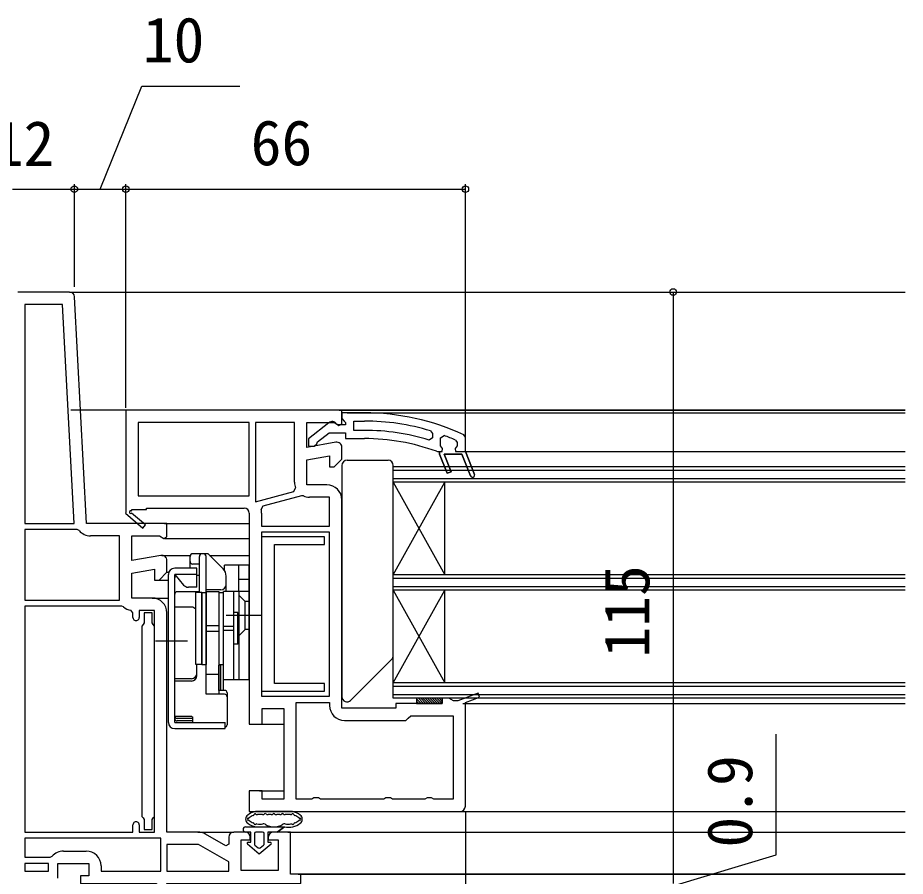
# Model space of a CAD drawing. Units: millimetres, scale not verified. Extents: x -525 to 525, y -783 to 778.
# Drawn here: x -174 to -1.5, y -386.3 to -219.4 of the extents above; entities that cross this region are included whole.
import ezdxf
from ezdxf.enums import TextEntityAlignment as Align

# ---------------------------------------------------------------- set-up
doc = ezdxf.new("R2010")
doc.units = ezdxf.units.MM
doc.header["$LTSCALE"] = 4
for name, color, linetype in [('0-2_YKK_11', 7, 'Continuous'), ('0-4_YKK_12', 2, 'Continuous'), ('0-5_YKK_13', 4, 'Continuous'), ('0-7_YKK_D', 6, 'Continuous')]:
    doc.layers.add(name, color=color, linetype=linetype)
doc.styles.add('ＭＳ ゴシック', font='')
doc.styles.get('ＭＳ ゴシック').set_extended_font_data('MS Gothic')

msp = doc.modelspace()

# ---------------------------------------------------------------- linework, layer by layer
at = {"layer": '0-2_YKK_11'}
for p, q in [((-163.949, -272.7), (-174, -272.7)), ((-126.6, -315.7), (-126.6, -318.2)), ((-129.8, -377.7), (-132, -377.7)), ((-165.1, -381.4), (-160.7, -381.4))]:
    msp.add_line(p, q, dxfattribs=at)
for points in [[(-146.174, -323.915), (-151.8, -324.907), (-151.8, -320.1), (-146.444, -320.1), (-145.576, -320.642), (-145, -320.323), (-145, -317.7), (-160.642, -317.7), (-162.95, -273.648)], [(-111, -295.7), (-153, -295.7), (-153, -315.566), (-153.077, -315.7), (-149.659, -318.605), (-149.141, -317.995), (-151.861, -315.684)], [(-112.174, -301.915), (-117.8, -302.907), (-117.8, -298.1), (-112.444, -298.1), (-111.576, -298.642), (-111, -298.323), (-111, -295.7)], [(-106.633, -296.2), (-111.001, -296.2), (-111.001, -297.3), (-110.563, -297.796), (-110.301, -298.094), (-110.301, -298.5), (-111.701, -298.5), (-112.101, -298.3)], [(-127.8, -298.1), (-127.8, -313.479), (-120.316, -311.474), (-119.983, -310.801)], [(-120.2, -309.7), (-120.2, -298.1), (-127.8, -298.1)], [(-113.517, -298.113), (-117.501, -301.225), (-117.501, -302.7), (-116.399, -302.7), (-115.9, -302.225), (-115.708, -301.855), (-113.462, -300.1), (-110.301, -300.1), (-110.301, -301.2), (-106.633, -301.2)], [(-106.633, -299.6), (-108.701, -299.6), (-108.701, -297.8), (-106.633, -297.8)], [(-93.756, -299.709), (-93.401, -300.187), (-93.401, -301.024), (-94.048, -301.501)], [(-85.972, -308.448), (-87.663, -304.2), (-91.14, -304.2), (-89.766, -307.652), (-90.509, -307.948), (-92.001, -304.2), (-92.001, -303.7), (-91.501, -303.7), (-91.426, -303.11), (-91.801, -302.625), (-91.801, -302.6), (-91.801, -301.065), (-91.126, -300.596)], [(-88.901, -301.495), (-88.601, -301.953), (-88.601, -302.625), (-88.976, -303.11), (-88.901, -303.7), (-87.001, -303.7), (-85.229, -308.152), (-87.001, -303.7), (-87.001, -300.918), (-87.29, -300.464)], [(-113.9, -310.2), (-117.8, -310.2), (-117.8, -305.344), (-113.4, -304.568), (-113.4, -306.7), (-112.5, -306.7), (-111, -305.2), (-111, -302.9)], [(-92.618, -303.67), (-92.447, -303.7), (-92.001, -303.7), (-92.001, -304.2), (-90.509, -307.948), (-89.766, -307.652), (-91.14, -304.2), (-87.663, -304.2), (-85.972, -308.448)], [(-118.491, -312.344), (-118.826, -312.317), (-126.332, -314.328), (-126.689, -314.925)], [(-126.6, -318.2), (-113.4, -318.2), (-113.4, -312.6), (-117.3, -312.6)], [(-87, -372.7), (-87, -352.511), (-84.259, -351.474), (-84.541, -350.726), (-88.439, -352.2), (-89.334, -352.2), (-89.767, -351.95), (-90.2, -351.7), (-91.5, -351.7), (-91.5, -352.7), (-100.5, -352.7), (-100.5, -353.6), (-111, -353.6), (-111, -313.1)], [(-151.926, -315.306), (-151.749, -315), (-149, -315), (-149, -314.7), (-130, -314.7)], [(-129, -315.7), (-129, -356.7), (-126.5, -356.7), (-126.5, -353.7), (-122.3, -353.7), (-122.3, -371.3), (-126.5, -371.3), (-126.5, -369.7), (-129, -369.7), (-129, -373.7), (-88, -373.7)], [(-162.076, -319.076), (-162.458, -318.9), (-172.6, -318.9), (-172.6, -332.6)], [(-172.6, -332.6), (-154.2, -332.6), (-154.2, -320.1), (-159.865, -320.1)], [(-147.9, -332.2), (-151.8, -332.2), (-151.8, -327.344), (-147.4, -326.568), (-147.4, -328.7), (-146.5, -328.7), (-145, -327.2), (-145, -324.9)], [(-172.6, -333.8), (-172.6, -377.7), (-151.6, -377.7), (-151.6, -376.3)], [(-153.455, -333.938), (-153.8, -333.8), (-172.6, -333.8)], [(-151.6, -336), (-151.6, -335.084), (-152.048, -334.587)], [(-150.4, -376.3), (-150.4, -377.7), (-147.4, -377.7), (-147.4, -334.6), (-150.4, -334.6), (-150.4, -336)], [(-138.973, -377.7), (-145, -377.7), (-145, -335.1)], [(-119.9, -371.3), (-119.9, -352.5), (-113.4, -352.5), (-113.4, -353.1)], [(-110.5, -356), (-98.595, -356), (-98.097, -355.55), (-97.6, -355.1), (-89.4, -355.1), (-89.4, -371.3), (-93.134, -371.3), (-93.567, -371.05), (-94.433, -371.05), (-94.866, -371.3), (-101.134, -371.3), (-101.567, -371.05), (-102.433, -371.05), (-102.866, -371.3), (-115.134, -371.3), (-115.567, -371.05), (-116.433, -371.05), (-116.866, -371.3), (-119.9, -371.3)], [(-166.2, -386.7), (-166.2, -383.8), (-160.2, -383.8), (-160.2, -386.2), (-161.8, -386.2), (-161.8, -387.7), (-147, -387.7), (-147, -400.608), (-147.25, -400.904), (-147.5, -401.2), (-147.5, -402.7), (-145, -402.7), (-145, -387.7), (-119, -387.7), (-119, -385.9), (-121, -385.9), (-121, -377.7), (-124.3, -377.7)], [(-146.2, -378.9), (-172.6, -378.9), (-172.6, -382.6), (-167.692, -382.6), (-167.31, -382.422)], [(-157.8, -384.3), (-157.8, -385.3), (-146.2, -385.3), (-146.2, -378.9)], [(-133, -378.7), (-133, -380.045), (-133.567, -380.373), (-137.523, -378.089)], [(-125.3, -378.7), (-125.3, -379.2), (-123.4, -379.2), (-123.4, -385.2), (-130.6, -385.2), (-130.6, -379.2), (-128.8, -379.2), (-128.8, -378.7)]]:
    msp.add_lwpolyline(points, dxfattribs=at)
for points in [[(-163.045, -317.7), (-165.278, -275.1), (-172.6, -275.1), (-172.6, -317.7)], [(-150.6, -312.3), (-129, -312.3), (-129, -298.1), (-150.6, -298.1)], [(-113.4, -351.3), (-113.4, -319.4), (-126.6, -319.4), (-126.6, -351.3)], [(-145, -385.3), (-133, -385.3), (-133, -383.471), (-138.839, -380.1), (-145, -380.1)], [(-172.6, -385.3), (-168, -385.3), (-168, -383.8), (-172.6, -383.8)]]:
    msp.add_lwpolyline(points, close=True, dxfattribs=at)
for centre, radius, start, end in [((-163.949, -273.7), 1, 3.00003, 90), ((-106.633, -342.2), 46, 65.13402, 89.99999), ((-112.901, -298.9), 1, 36.86989, 128.08672), ((-106.633, -342.2), 44.4, 73.13981, 90.00001), ((-106.633, -342.2), 42.6, 72.81723, 90.00001), ((-106.633, -342.2), 41, 70.01112, 90.00001), ((-106.633, -342.2), 44.4, 66.46078, 69.55779), ((-112, -302.9), 1, 0.00002, 100.00001), ((-85.601, -308.3), 0.4, 201.69939, 21.69941), ((-85.601, -308.3), 0.4, 201.69939, 21.69941), ((-117.3, -309.7), 2.9, 180.00001, 202.31385), ((-113.9, -313.1), 2.9, 0.00001, 89.99999), ((-117.3, -309.7), 2.9, 245.74737, 270.00004), ((-152.051, -315.522), 0.25, 60, 319.64299), ((-130, -315.7), 1, 0.00001, 89.99999), ((-130, -315.7), 3.4, 0.00002, 13.17387), ((-159.865, -317.2), 2.9, 220.32022, 270.00001), ((-146, -324.9), 1, 360, 99.99998), ((-147.9, -335.1), 2.9, 0.00001, 89.99999), ((-151.8, -332.2), 2.4, 226.39716, 264.0622), ((-151, -336), 0.6, 179.99999, 0.00001), ((-110.5, -353.1), 2.9, 180.00001, 269.99999), ((-88, -372.7), 1, 270.00001, 359.99999), ((-151, -376.3), 0.6, 359.99999, 180.00001), ((-138.973, -380.6), 2.9, 60.00001, 90.00002), ((-132, -378.7), 1, 90.00001, 179.99999), ((-129.8, -378.7), 1, 0.00001, 89.99999), ((-124.3, -378.7), 1, 90.00001, 179.99999), ((-165.1, -384.3), 2.9, 90.00001, 139.63901), ((-160.7, -384.3), 2.9, 0.00001, 89.99999)]:
    msp.add_arc(centre, radius, start, end, dxfattribs=at)
at = {"layer": '0-4_YKK_12'}
for p, q in [((-163.949, -272.7), (-1.5, -272.7)), ((-1.5, -295.7), (-163.683, -295.7)), ((-111.5, -295.7), (-1.5, -295.7)), ((-110, -296.196), (-1.5, -296.196)), ((-87, -303.7), (-1.5, -303.7)), ((-1.5, -306.695), (-101, -306.695)), ((-101, -330.695), (-101, -306.695)), ((-101, -351.695), (-101, -306.695)), ((-1.5, -307.395), (-101, -307.395)), ((-1.5, -308.995), (-101, -308.995)), ((-1.5, -309.695), (-101, -309.695)), ((-101, -327.695), (-91, -309.695)), ((-101, -309.695), (-91, -327.695)), ((-91, -327.695), (-91, -309.695)), ((-145.5, -317.7), (-129, -317.7)), ((-145.5, -320.6), (-129, -320.6)), ((-146, -323.9), (-140.458, -323.9)), ((-136.7, -323.9), (-129, -323.9)), ((-145.045, -327.2), (-144.631, -327.2)), ((-1.5, -327.695), (-101, -327.695)), ((-146.707, -328.7), (-144.7, -328.7)), ((-1.5, -328.395), (-101, -328.395)), ((-1.5, -329.995), (-101, -329.995)), ((-1.5, -330.695), (-101, -330.695)), ((-101, -348.695), (-91, -330.695)), ((-101, -330.695), (-91, -348.695)), ((-91, -348.695), (-91, -330.695)), ((-147.9, -332.2), (-144.7, -332.2)), ((-1.5, -348.695), (-101, -348.695)), ((-1.5, -349.395), (-101, -349.395)), ((-1.5, -350.995), (-101, -350.995)), ((-1.5, -351.695), (-101, -351.695)), ((-87.5, -352.7), (-1.5, -352.7)), ((-127, -356.7), (-122.3, -356.7)), ((-127, -369.7), (-122.3, -369.7)), ((-88, -373.7), (-1.5, -373.7)), ((-138.973, -377.7), (-132, -377.7)), ((-121.5, -377.7), (-1.5, -377.7)), ((-1.5, -385.9), (-119.5, -385.9)), ((-119.5, -385.9), (-1.5, -385.9))]:
    msp.add_line(p, q, dxfattribs=at)
at = {"layer": '0-5_YKK_13'}
for p, q in [((-111, -306.404), (-111, -351.404)), ((-110, -305.404), (-102, -305.404)), ((-101, -343.404), (-101, -306.404)), ((-140.5, -326.4), (-140.5, -324.1)), ((-137.207, -323.6), (-140, -323.6)), ((-138.7, -330.967), (-138.7, -324.1)), ((-137.4, -330.9), (-137.4, -324.1)), ((-134.086, -326.514), (-136.854, -323.746)), ((-138.7, -325.6), (-140, -325.6)), ((-129, -325.8), (-133.8, -325.8)), ((-133.8, -326.875), (-133.8, -325.8)), ((-131, -330.9), (-131, -325.8)), ((-129, -348.1), (-129, -325.8)), ((-144.7, -356.4), (-144.7, -327.6)), ((-143.5, -356.4), (-143.5, -327.6)), ((-139.2, -327.6), (-143.5, -327.6)), ((-143.5, -327.6), (-141.762, -329.671)), ((-143.5, -333.979), (-143.5, -328.3)), ((-138.7, -327.8), (-139.2, -327.8)), ((-133.5, -330.9), (-133.5, -327.928)), ((-129, -328.6), (-131, -328.6)), ((-138.7, -330.967), (-143, -330.967)), ((-139.2, -330.1), (-140.843, -330.1)), ((-139.4, -345.1), (-139.4, -331.1)), ((-138.2, -331.1), (-139.4, -331.1)), ((-138.2, -331.1), (-137.4, -331.1)), ((-138.2, -331.1), (-138.2, -345.1)), ((-138.2, -345.1), (-138.2, -331.1)), ((-134.5, -330.6), (-137.4, -330.6)), ((-137.4, -350.921), (-137.4, -330.9)), ((-137.4, -331.1), (-137.4, -345.1)), ((-134.9, -331.1), (-134.1, -331.1)), ((-134.9, -331.1), (-134.9, -345.1)), ((-134.1, -331.1), (-134.1, -345.1)), ((-129, -330.9), (-134, -330.9)), ((-134, -348.1), (-134, -330.9)), ((-132, -348.1), (-132, -330.9)), ((-131, -330.9), (-131, -348.1)), ((-129.8, -332.85), (-131, -331.65)), ((-129, -332.85), (-129.8, -332.85)), ((-129.8, -338.35), (-129.8, -332.85)), ((-140.2, -333.979), (-143.5, -333.979)), ((-134, -335.1), (-134.1, -335.1)), ((-126.5, -335.6), (-133.5, -335.6)), ((-131.2, -335), (-132, -335)), ((-132, -341.2), (-132, -335)), ((-131.2, -341.2), (-131.2, -335)), ((-137.4, -337.531), (-134.9, -337.531)), ((-132, -337.708), (-134, -337.708)), ((-137.4, -338.669), (-134.9, -338.669)), ((-132, -338.492), (-134, -338.492)), ((-129.8, -338.35), (-131, -339.55)), ((-129, -338.35), (-129.8, -338.35)), ((-141, -340.6), (-147.2, -340.6)), ((-134, -341.1), (-134.1, -341.1)), ((-131.2, -341.2), (-132, -341.2)), ((-101.293, -344.111), (-109.293, -352.111)), ((-138.2, -345.1), (-139.4, -345.1)), ((-139.2, -347.336), (-139.2, -345.1)), ((-138.2, -345.1), (-137.4, -345.1)), ((-137.4, -350.921), (-137.4, -345.1)), ((-134.9, -345.1), (-134.1, -345.1)), ((-134.9, -350.167), (-134.9, -345.239)), ((-134.1, -345.1), (-134.1, -350.167)), ((-140.2, -347.886), (-143.5, -347.886)), ((-140.2, -348.336), (-143.5, -348.336)), ((-143.5, -355.141), (-143.5, -348.336)), ((-134.9, -347.1), (-137.4, -347.1)), ((-129, -348.1), (-134, -348.1)), ((-133.8, -350.167), (-134.9, -350.167)), ((-133.8, -350.921), (-137.4, -350.921)), ((-133.3, -350.667), (-133.3, -356.839)), ((-96.5, -351.781), (-95.581, -352.7)), ((-96.132, -351.7), (-95.132, -352.7)), ((-95.683, -351.7), (-94.683, -352.7)), ((-95.234, -351.7), (-94.234, -352.7)), ((-94.785, -351.7), (-93.785, -352.7)), ((-94.336, -351.7), (-93.336, -352.7)), ((-93.887, -351.7), (-92.887, -352.7)), ((-93.438, -351.7), (-92.438, -352.7)), ((-92.989, -351.7), (-91.989, -352.7)), ((-92.54, -351.7), (-91.54, -352.7)), ((-92.091, -351.7), (-91.5, -352.291)), ((-91.642, -351.7), (-91.5, -351.842)), ((-96.5, -352.23), (-96.03, -352.7)), ((-96.5, -352.679), (-96.479, -352.7)), ((-143.5, -355.6), (-143.5, -355.141)), ((-143.5, -355.141), (-140.369, -355.141)), ((-143.5, -356.4), (-133.7, -356.4)), ((-140, -355.6), (-143, -355.6)), ((-140.1, -356.1), (-143, -356.1)), ((-140, -356.4), (-140, -355.511)), ((-133.7, -357.6), (-133.7, -356.4)), ((-143.5, -357.6), (-133.7, -357.6)), ((-120.71, -373.7), (-127.691, -373.7)), ((-126.41, -374.3), (-127.412, -374.3)), ((-124.73, -374.3), (-125.351, -374.3)), ((-123.05, -374.3), (-123.671, -374.3)), ((-120.989, -374.3), (-121.991, -374.3)), ((-129.702, -376.7), (-122.151, -376.7)), ((-128.701, -377.7), (-129.701, -377.7)), ((-128.701, -377.7), (-129.701, -377.7)), ((-128.701, -379.7), (-128.701, -377.7)), ((-126.401, -377.7), (-127.701, -377.7)), ((-125.401, -377.7), (-125.401, -379.7)), ((-123.601, -377.7), (-125.401, -377.7)), ((-123.601, -377.7), (-125.401, -377.7)), ((-128.001, -378), (-128.001, -380)), ((-126.101, -380), (-126.101, -378)), ((-127.051, -382), (-129.33, -380.056)), ((-129.198, -379.7), (-128.701, -379.7)), ((-127.895, -380.228), (-127.245, -380.782)), ((-124.772, -380.056), (-127.051, -382)), ((-126.856, -380.782), (-126.206, -380.228)), ((-125.401, -379.7), (-124.903, -379.7))]:
    msp.add_line(p, q, dxfattribs=at)
for points in [[(-126.6, -320.3), (-126.6, -350.3), (-114.4, -350.3), (-114.4, -348.8), (-124.1, -348.8), (-124.1, -321.8), (-114.4, -321.8), (-114.4, -320.3)], [(-149.9, -337.642), (-149.9, -374.658), (-149.65, -374.954), (-149.4, -375.25), (-149.4, -377.2), (-147.9, -377.2), (-147.9, -375.25), (-147.65, -374.954), (-147.4, -374.658), (-147.4, -337.642), (-147.65, -337.346), (-147.9, -337.05), (-147.9, -335.1), (-149.4, -335.1), (-149.4, -337.05), (-149.65, -337.346)], [(-96.5, -351.7), (-96.5, -352.7), (-91.5, -352.7), (-91.5, -351.7)]]:
    msp.add_lwpolyline(points, close=True, dxfattribs=at)
for points in [[(-139.2, -330.1), (-139.2, -326.4), (-143.5, -326.4)], [(-137.4, -330.9), (-134.9, -330.9), (-134.9, -350.921)], [(-134.5, -350.167), (-134.5, -345.239), (-134.9, -345.239)], [(-140.369, -355.142), (-140.33, -355.144), (-140.276, -355.157), (-140.216, -355.182), (-140.156, -355.221), (-140.102, -355.272), (-140.057, -355.332), (-140.025, -355.398), (-140.006, -355.467), (-140, -355.531)], [(-122.151, -376.7), (-123.601, -377.7), (-122.151, -376.7)]]:
    msp.add_lwpolyline(points, dxfattribs=at)
for centre, radius, start, end in [((-110, -306.404), 1, 90, 180), ((-102, -306.404), 1, 0, 90), ((-140, -324.1), 0.5, 90, 180), ((-138.2, -324.1), 0.5, 90, 180), ((-137.9, -324.1), 0.5, 0, 90), ((-137.207, -324.1), 0.5, 45, 90), ((-140, -325.1), 0.5, 180, 270), ((-143.5, -327.6), 1.2, 90, 180), ((-135.5, -327.928), 2, 0, 45), ((-143, -328.3), 0.5, 122.3074, 180), ((-143, -331.467), 0.5, 90, 180), ((-140.843, -328.9), 1.2, 220, 270), ((-134.5, -329.6), 1, 270, 0), ((-140.2, -334.979), 1, 36.8699, 90), ((-102, -343.404), 1, 315, 0), ((-134.5, -344.3), 1, 293.57818, 300), ((-140.2, -346.886), 1, 270, 0), ((-140.2, -347.336), 1, 270, 0), ((-133.8, -350.667), 0.5, 0, 90), ((-133.8, -351.421), 0.5, 0, 90), ((-110, -351.404), 1, 180, 315), ((-143, -355.1), 0.5, 184.75484, 270), ((-143.5, -356.4), 1.2, 180, 270), ((-143, -355.6), 0.5, 180, 270), ((-140.1, -355.6), 0.5, 270, 281.53696), ((-133.8, -356.839), 0.5, 281.53696, 0), ((-127.002, -377.425), 3.8, 102.43988, 127.38277), ((-128.358, -374.198), 0.3, 292.8033, 342.58405), ((-127.881, -374.348), 0.2, 54.10601, 162.58405), ((-127.691, -374.3), 0.6, 90, 102.43988), ((-127.412, -373.7), 0.6, 234.10601, 270), ((-126.41, -373.7), 0.6, 270, 311.40962), ((-125.881, -374.3), 0.2, 48.59038, 131.40962), ((-125.351, -373.7), 0.6, 228.59038, 270), ((-124.73, -373.7), 0.6, 270, 311.40962), ((-124.201, -374.3), 0.2, 48.59038, 131.40962), ((-123.671, -373.7), 0.6, 228.59038, 270), ((-123.05, -373.7), 0.6, 270, 311.40962), ((-122.521, -374.3), 0.2, 48.59038, 131.40962), ((-121.991, -373.7), 0.6, 228.59038, 270), ((-120.989, -373.7), 0.6, 270, 305.894), ((-120.71, -374.3), 0.6, 77.56011, 90), ((-120.52, -374.348), 0.2, 17.41595, 125.894), ((-121.399, -377.425), 3.8, 52.61723, 77.56011), ((-120.043, -374.198), 0.3, 197.41595, 247.1967), ((-128.702, -375.2), 1, 127.38277, 232.61723), ((-129.202, -375.2), 0.2, 89.61388, 270.38607), ((-127.002, -372.975), 3.8, 232.61723, 258.58793), ((-129.198, -374.7), 0.3, 269.61388, 308.87366), ((-129.198, -375.7), 0.3, 51.12633, 90.38607), ((-127.002, -377.425), 3.2, 112.8033, 128.87366), ((-127.002, -372.975), 3.2, 231.12633, 247.1967), ((-128.358, -376.202), 0.3, 17.41595, 67.1967), ((-121.399, -372.975), 3.8, 258.58793, 307.38277), ((-120.043, -376.202), 0.3, 112.8033, 162.58405), ((-121.399, -377.425), 3.2, 51.12633, 67.1967), ((-121.399, -372.975), 3.2, 292.8033, 308.87367), ((-119.203, -374.7), 0.3, 231.12633, 270.38608), ((-119.203, -375.7), 0.3, 89.61392, 128.87367), ((-119.199, -375.2), 0.2, 269.61392, 90.38608), ((-119.699, -375.2), 1, 307.38277, 52.61723), ((-129.702, -377.2), 0.5, 90.11462, 269.88538), ((-129.701, -377.2), 0.5, 269.88533, 269.99998), ((-127.881, -376.052), 0.2, 197.41595, 310.68192), ((-127.701, -378), 0.3, 90, 180), ((-127.555, -376.431), 0.3, 80.90118, 130.68192), ((-127.002, -372.975), 3.2, 260.90118, 281.41207), ((-126.401, -378), 0.3, 0, 90), ((-126.25, -376.7), 0.6, 57.36313, 101.41207), ((-124.201, -373.5), 3.2, 237.36313, 302.63687), ((-122.151, -376.7), 0.6, 78.58793, 122.63687), ((-121.399, -372.975), 3.2, 258.58793, 279.09882), ((-120.846, -376.431), 0.3, 49.31807, 99.09882), ((-120.52, -376.052), 0.2, 229.31807, 342.58405), ((-129.198, -379.902), 0.202, 90, 229.53619), ((-127.701, -380), 0.3, 180, 229.53619), ((-127.051, -380.554), 0.3, 229.53619, 310.46381), ((-126.401, -380), 0.3, 310.46381, 0), ((-124.903, -379.902), 0.202, 310.46378, 89.99997)]:
    msp.add_arc(centre, radius, start, end, dxfattribs=at)
at = {"layer": '0-7_YKK_D'}
for p, q in [((-163, -271.7), (-163, -251.7)), ((-163, -271.7), (-163, -251.7)), ((-153, -295.2), (-153, -251.7)), ((-153, -295.2), (-153, -251.7)), ((-87, -301.649), (-87, -251.7)), ((-175, -252.7), (-163, -252.7)), ((-163, -252.7), (-153, -252.7)), ((-153, -252.7), (-87, -252.7)), ((-162.949, -272.7), (-45.6, -272.7)), ((-46.6, -272.7), (-46.6, -387.7)), ((-87, -373.7), (-87, -551.7))]:
    msp.add_line(p, q, dxfattribs=at)
for points in [[(-158, -252.7), (-149.864, -232.7), (-130.864, -232.7)], [(-46.6, -388.15), (-26.6, -382.103), (-26.6, -358.671)]]:
    msp.add_lwpolyline(points, dxfattribs=at)
for centre in [(-163, -252.7), (-163, -252.7), (-153, -252.7), (-153, -252.7), (-87, -252.7), (-46.6, -272.7)]:
    msp.add_circle(centre, 0.637, dxfattribs=at)

# ---------------------------------------------------------------- texts
at = {"layer": '0-7_YKK_D', "style": 'ＭＳ ゴシック'}
for s, p in [('10', (-149.705, -230.7)), ('12', (-178.863, -250.863)), ('66', (-128.727, -250.7))]:
    msp.add_text(s, height=8.798, dxfattribs=at).set_placement(p, align=Align.BOTTOM_LEFT)
for s, p in [('115', (-48.6, -343.768)), ('0.9', (-28.6, -380.717))]:
    msp.add_text(s, height=8.798, rotation=90, dxfattribs=at).set_placement(p, align=Align.BOTTOM_LEFT)

doc.saveas('drawing.dxf')
